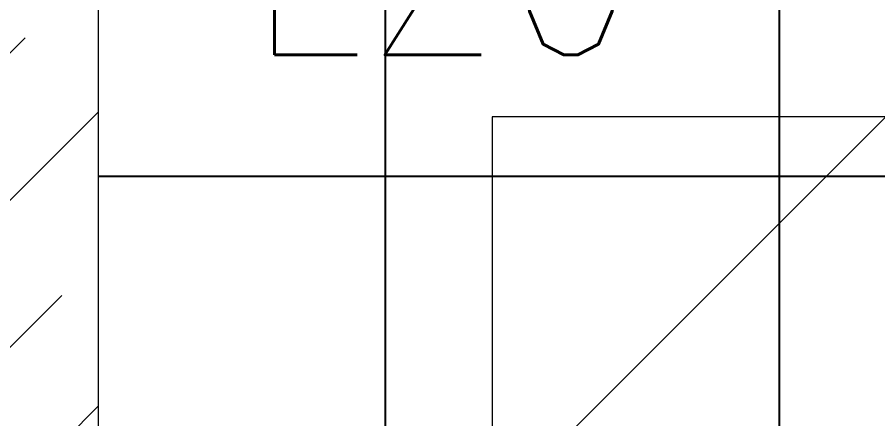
# Model space of a CAD drawing. Header units: millimetres. Extents: x -92759 to 184353, y -15225 to 86714.
# Drawn here: x 73733 to 75045, y 68155 to 68768 of the extents above; entities that cross this region are included whole.
import ezdxf

# ---------------------------------------------------------------- set-up
doc = ezdxf.new("R2010")
doc.units = ezdxf.units.MM
for name, color, linetype in [('A-PATT-CONC', 8, 'Continuous'), ('E-legend', 1, 'Continuous'), ('E-LIGHT----E', 1, 'Continuous')]:
    doc.layers.add(name, color=color, linetype=linetype)
doc.layers.add('HFI 9MM FPB', color=94, linetype='Continuous', lineweight=5)
doc.styles.add('Simplex', font='simplex_.ttf', dxfattribs={"width": 0.7, "height": 450})

# ---------------------------------------------------------------- blocks, each defined once
blk = doc.blocks.new('RCP_B8L2')
at = {"layer": 'A-PATT-CONC'}
h = blk.add_hatch(dxfattribs=at)
h.set_pattern_fill('ANSI37', color=256, scale=189, angle=45)
h.set_pattern_definition([(90, (-375761.8, -151102.3), (-600.075, 0), []), (180, (-375761.8, -151102.3), (-6e-14, -600.075), [])])
h.paths.add_polyline_path([(-378761.8, -151102.3), (-375761.8, -151102.3), (-375761.8, -158302.3), (-378761.8, -158302.3)])
at = {"layer": 'HFI 9MM FPB'}
h = blk.add_hatch(dxfattribs=at)
h.set_pattern_fill('ANSI33', color=256, scale=50)
h.set_pattern_definition([(45, (-581589.02, -147239), (-224.5064, 224.5064), []), (45, (-581364.5, -147239), (-224.5064, 224.5064), [158.75, -79.375])])
h.paths.add_polyline_path([(-378761.8, -151102.3), (-375761.8, -151102.3), (-375761.8, -158302.3), (-378761.8, -158302.3)], flags=16)
h.paths.add_polyline_path([(-377668.1, -149827.3), (-374918.1, -149827.3), (-374918.1, -159127.3), (-379618.1, -159127.3), (-379618.1, -150277.3), (-377668.1, -150277.3)])
blk.add_lwpolyline([(-378761.8, -151102.3), (-375761.8, -151102.3), (-375761.8, -158302.3), (-378761.8, -158302.3)], close=True, dxfattribs=at)
blk = doc.blocks.new('L20')
at = {"layer": 'E-LIGHT----E', "lineweight": 5}
blk.add_line((-300, -300), (300, 300), dxfattribs=at)
blk.add_lwpolyline([(-300, -300), (300, -300), (300, 300), (-300, 300)], close=True, dxfattribs=at)
at = {"layer": 'E-LIGHT----E', "lineweight": 5, "style": 'Simplex', "width": 0.7}
blk.add_text('L20', height=350, dxfattribs=at).set_placement((-673.7, 394.3))
blk = doc.blocks.new('EL_B8_L2_R4')
at = {"layer": 'E-legend', "color": 0}
blk.add_blockref('L20', (-15543.8, -11025.2), dxfattribs=at)

msp = doc.modelspace()

# ---------------------------------------------------------------- block references
at = {"layer": 'A-PATT-CONC'}
msp.add_blockref('RCP_B8L2', (452619.1, 220318.5), dxfattribs=at)
at = {"layer": 'E-legend', "color": 7}
msp.add_blockref('EL_B8_L2_R4', (90301.1, 79341.2), dxfattribs=at)

doc.saveas('drawing.dxf')
